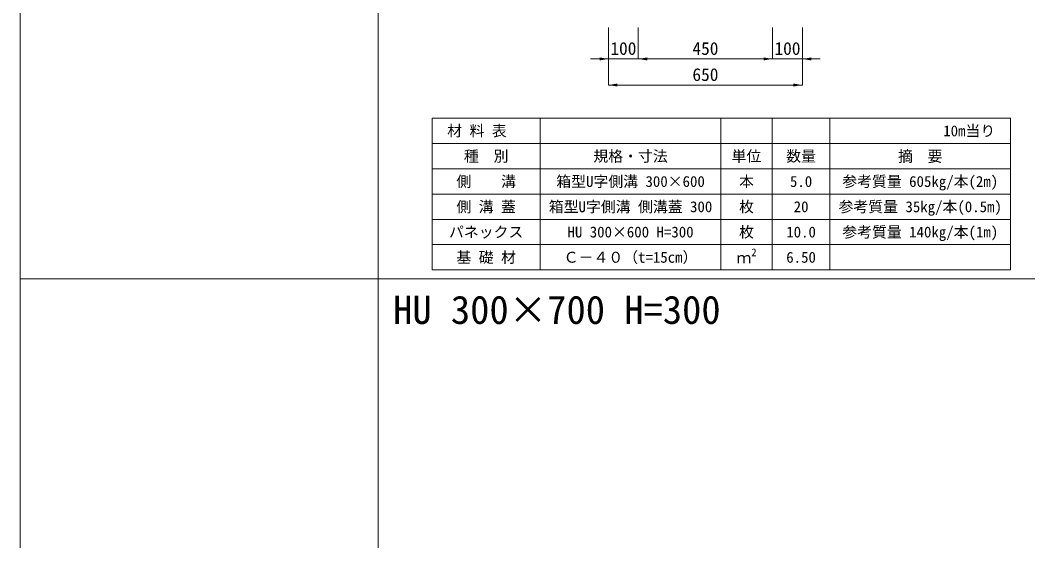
# Model space of a CAD drawing. Units: millimetres at full size. Extents: x 187207 to 255567, y 882048 to 905686.
# Drawn here: x 194897 to 198275, y 888070 to 889815 of the extents above; entities that cross this region are included whole.
import ezdxf
from ezdxf.enums import TextEntityAlignment as Align

# ---------------------------------------------------------------- set-up
doc = ezdxf.new("R2010")
doc.units = ezdxf.units.MM
doc.header["$LTSCALE"] = 20
for name, color, linetype, lineweight in [('Defpoints_3', 8, 'Continuous', 0), ('図枠', 5, 'Continuous', 13), ('寸法・材料表', 7, 'Continuous', 13), ('寸法線', 7, 'Continuous', 13)]:
    doc.layers.add(name, color=color, linetype=linetype, lineweight=lineweight)
doc.layers.add('文字', color=7, linetype='Continuous')
doc.styles.add('ＭＳ ゴシック', font='')
doc.styles.add('ＭＳ Ｐゴシック', font='')
doc.styles.get('ＭＳ ゴシック').set_extended_font_data('MS Gothic')
doc.styles.get('ＭＳ Ｐゴシック').set_extended_font_data('MS PGothic')

# ---------------------------------------------------------------- blocks, each defined once
blk = doc.blocks.new('filled_arrow')
at = {"color": 0, "linetype": 'Continuous', "lineweight": -2}
blk.add_solid([(7.5, 1.25), (0, 0), (7.5, -1.25)], dxfattribs=at)

msp = doc.modelspace()

# ---------------------------------------------------------------- linework, layer by layer
at = {"layer": 'Defpoints_3'}
for p, q in [((196277.92, 889487.01), (198216.83, 889487.01)), ((196277.92, 889487.01), (196277.92, 889401.83)), ((196640.92, 889487.01), (196640.92, 889401.83)), ((197245.92, 889487.01), (197245.92, 889401.83)), ((197418.23, 889487.01), (197418.23, 889401.83)), ((197611.83, 889487.01), (197611.83, 889401.83)), ((198216.83, 889487.01), (198216.83, 889401.83))]:
    msp.add_line(p, q, dxfattribs=at)
at = {"layer": '図枠'}
for p, q in [((194897.37, 904948.33), (194897.37, 882048.33)), ((196097.37, 904948.33), (196097.37, 882048.33)), ((194897.37, 888948.33), (214497.37, 888948.33))]:
    msp.add_line(p, q, dxfattribs=at)
at = {"layer": '寸法・材料表'}
for p, q in [((196277.92, 889401.83), (198216.83, 889401.83)), ((196277.92, 889401.83), (196277.92, 888978.33)), ((196640.92, 889401.83), (196640.92, 888978.33)), ((197245.92, 889401.83), (197245.92, 888978.33)), ((197418.23, 889401.83), (197418.23, 888978.33)), ((197611.83, 889401.83), (197611.83, 888978.33)), ((198216.83, 889401.83), (198216.83, 888978.33)), ((196277.92, 889317.13), (198216.83, 889317.13)), ((196277.92, 889232.43), (198216.83, 889232.43)), ((196277.92, 889147.73), (198216.83, 889147.73)), ((196277.92, 889063.03), (198216.83, 889063.03)), ((196277.92, 888978.33), (198216.83, 888978.33))]:
    msp.add_line(p, q, dxfattribs=at)
at = {"layer": '寸法線'}
for p, q in [((196869.37, 889790.37), (196869.37, 889685.43)), ((196869.37, 889790.37), (196869.37, 889597.93)), ((196969.37, 889790.37), (196969.37, 889685.43)), ((196969.37, 889790.37), (196969.37, 889685.43)), ((197419.37, 889790.37), (197419.37, 889685.43)), ((197419.37, 889790.37), (197419.37, 889685.43)), ((197519.37, 889790.37), (197519.37, 889685.43)), ((197519.37, 889790.37), (197519.37, 889597.93)), ((196809.37, 889685.43), (197029.37, 889685.43)), ((196969.37, 889685.43), (197419.37, 889685.43)), ((197359.37, 889685.43), (197579.37, 889685.43)), ((197519.37, 889597.93), (196869.37, 889597.93))]:
    msp.add_line(p, q, dxfattribs=at)

# ---------------------------------------------------------------- block references
at = {"layer": '寸法線', "xscale": 4, "yscale": 4, "rotation": 180}
for p in [(196869.37, 889685.43), (197419.37, 889685.43), (197419.37, 889685.43), (197519.37, 889597.93)]:
    msp.add_blockref('filled_arrow', p, dxfattribs=at)
at = {"layer": '寸法線', "xscale": 4, "yscale": 4}
for p in [(196969.37, 889685.43), (196969.37, 889685.43), (197519.37, 889685.43), (196869.37, 889597.93)]:
    msp.add_blockref('filled_arrow', p, dxfattribs=at)

# ---------------------------------------------------------------- texts
at = {"layer": '寸法・材料表', "style": 'ＭＳ ゴシック'}
msp.add_text('\u3000材 料 表', height=36.55, dxfattribs=at).set_placement((196279.08, 889444.42), align=Align.MIDDLE_LEFT)
msp.add_text('10m当り\u3000', height=36.55, dxfattribs=at).set_placement((198215.66, 889444.42), align=Align.MIDDLE_RIGHT)
for s, p in [('種\u3000別', (196459.42, 889359.48)), ('規格・寸法', (196943.42, 889359.48)), ('単位', (197332.07, 889359.48)), ('数量', (197515.03, 889359.48)), ('側\u3000\u3000溝', (196459.42, 889274.78)), ('箱型U字側溝 300×600', (196943.42, 889274.78)), ('本', (197332.07, 889274.78)), ('参考質量 605kg/本(2m)', (197914.33, 889274.78)), ('5.0', (197515.03, 889274.78)), ('側 溝 蓋', (196459.42, 889190.08)), ('箱型U字側溝 側溝蓋 300', (196943.42, 889190.08)), ('枚', (197332.07, 889190.08)), ('20', (197515.03, 889190.08)), ('参考質量 35kg/本(0.5m)', (197914.33, 889190.08)), ('パネックス', (196459.42, 889105.38)), ('枚', (197332.07, 889105.38)), ('参考質量 140kg/本(1m)', (197914.33, 889105.38)), ('HU 300×600 H=300', (196943.42, 889105.38)), ('10.0', (197515.03, 889105.38)), ('基 礎 材', (196459.42, 889020.68)), ('Ｃ－４０（t=15cm）', (196943.42, 889020.68)), ('6.50', (197515.03, 889020.68))]:
    msp.add_text(s, height=36.55, dxfattribs=at).set_placement(p, align=Align.MIDDLE_CENTER)
at = {"layer": '寸法・材料表', "style": 'ＭＳ Ｐゴシック', "width": 0.95}
msp.add_text('摘\u3000要', height=38.1, dxfattribs=at).set_placement((197914.33, 889359.48), align=Align.MIDDLE_CENTER)
at = {"layer": '寸法・材料表', "style": 'ＭＳ ゴシック'}
for s, height, p in [('ｍ', 36.55, (197298.42, 888989.76)), ('2', 25.59, (197348.28, 889016.71))]:
    msp.add_text(s, height=height, dxfattribs=at).set_placement(p, align=Align.BOTTOM_LEFT)
at = {"layer": '寸法線', "style": 'ＭＳ ゴシック'}
for s, p in [('100', (196919.37, 889720.43)), ('450', (197194.37, 889720.43)), ('100', (197469.37, 889720.43)), ('650', (197194.37, 889632.93))]:
    msp.add_text(s, height=42.72, dxfattribs=at).set_placement(p, align=Align.MIDDLE_CENTER)
at = {"layer": '文字', "style": 'ＭＳ ゴシック'}
msp.add_text('HU 300×700 H=300', height=94.94, dxfattribs=at).set_placement((196147.37, 888768.83), align=Align.BOTTOM_LEFT)

doc.saveas('drawing.dxf')
